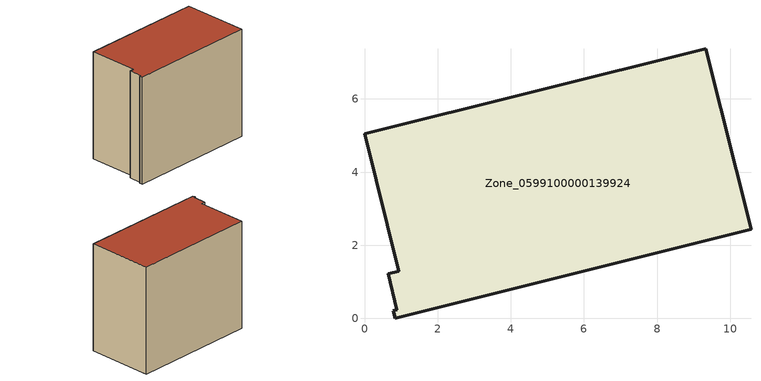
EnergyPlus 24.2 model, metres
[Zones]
Zone_0599100000139924
 floor ground (C_G): 9.33,7.38 10.57,2.44 0.84,0 0.78,0.21 0.88,0.24 0.64,1.22 0.94,1.29 0,5.05 z0
 wall outside (C_F): 0.94,1.29 0.64,1.22 0.88,0.24 0.78,0.21 0.84,0 10.57,2.44 9.33,7.38 0,5.05 0.94,1.29 z0:8.39
 roof outside (C_R): 9.33,7.38 0,5.05 0.94,1.29 0.64,1.22 0.88,0.24 0.78,0.21 0.84,0 10.57,2.44 z8.39
[BUILDING]
Pand.0599100000139924: North Axis=0; Terrain=City; Loads Convergence Tolerance Value=0.04; Temperature Convergence Tolerance Value=0.4; Solar Distribution=FullExterior; Maximum Number of Warmup Days=25; Minimum Number of Warmup Days=1
[Site:Location]
Rotterdam.The.Hague.AP_ZH_NLD Design_Conditions: Latitude=51.96; Longitude=4.45; Time Zone=1; Elevation=-4.5
[SITE:GROUNDTEMPERATURE:BUILDINGSURFACE]
18, 18, 18, 18, 18, 18, 18, 18, 18, 18, 18, 18
[MATERIAL] Thermal Absorptance=0.9; Solar Absorptance=0.7; Visible Absorptance=0.7
Name | Roughness | Thickness | Conductivity | Density | Specific Heat
G.TI.1975-1991 | MediumSmooth | 0.15 | 0.288461 | 540 | 1210
F.TI.1975-1991 | Rough | 0.3 | 0.230769 | 1920 | 840
R.TI.1975-1991 | MediumRough | 0.2 | 0.153846 | 1500 | 1000
[CONSTRUCTION]
C_G: G.TI.1975-1991
C_F: F.TI.1975-1991
C_R: R.TI.1975-1991
[ZONE]
Zone_0599100000139924: Type=1; Multiplier=1; Ceiling Height=Autocalculate; Volume=Autocalculate; Floor Area=autocalculate; Part of Total Floor Area=Yes
[ZONEINFILTRATION:DESIGNFLOWRATE]
Infil_Zone_0599100000139924: Zone or ZoneList or Space or SpaceList=Zone_0599100000139924; Schedule=AlwaysOn; Design Flow Rate Calculation Method=Flow/Area; Flow Rate per Floor Area=0.003; Constant Term Coefficient=1; Temperature Term Coefficient=0; Velocity Term Coefficient=0; Velocity Squared Term Coefficient=0
[HVACTEMPLATE:ZONE:IDEALLOADSAIRSYSTEM]
Zone_0599100000139924: Maximum Heating Supply Air Temperature=50; Minimum Cooling Supply Air Temperature=13; Maximum Heating Supply Air Humidity Ratio=0.0156; Minimum Cooling Supply Air Humidity Ratio=0.0077; Heating Limit=NoLimit; Cooling Limit=NoLimit; Dehumidification Control Type=ConstantSensibleHeatRatio; Cooling Sensible Heat Ratio=0.7; Dehumidification Setpoint=60; Humidification Control Type=None; Humidification Setpoint=30; Outdoor Air Method=None; Outdoor Air Flow Rate per Person=0.00944; Outdoor Air Flow Rate per Zone Floor Area=0; Outdoor Air Flow Rate per Zone=0; Demand Controlled Ventilation Type=None; Outdoor Air Economizer Type=NoEconomizer; Heat Recovery Type=None; Sensible Heat Recovery Effectiveness=0.7; Latent Heat Recovery Effectiveness=0.65
[ZONECONTROL:THERMOSTAT]
ThermostatControl_Zone_0599100000139924: Zone or ZoneList=Zone_0599100000139924; Control Type Schedule=DualSetpointControlType; Control 1=Thermostat_Zone_0599100000139924; Temperature Difference Between Cutout And Setpoint=0
[THERMOSTATSETPOINT:DUALSETPOINT]
Thermostat_Zone_0599100000139924: Heating Setpoint Temperature Schedule=HeatingSetpoint_Zone_0599100000139924; Cooling Setpoint Temperature Schedule=CoolingSetpoint_Zone_0599100000139924
[SCHEDULE:COMPACT]
HeatingSetpoint_Zone_0599100000139924: Through: 12/31, For: AllDays, Until: 24:00, 21
CoolingSetpoint_Zone_0599100000139924: Through: 12/31, For: AllDays, Until: 24:00, 24
DualSetpointControlType: Through: 12/31, For: AllDays, Until: 24:00, 4
AlwaysOn: Through: 12/31, For: AllDays, Until: 24:00, 1
